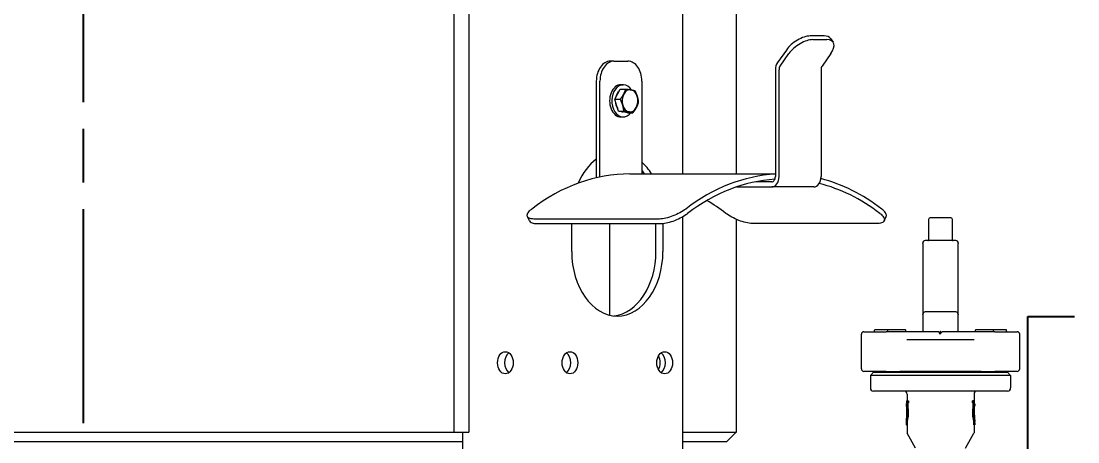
# Model space of a CAD drawing. Header units: inches. Extents: x 15 to 402, y 6 to 258.
# Drawn here: x 301.85 to 328.55, y 49.27 to 59.88 of the extents above; entities that cross this region are included whole.
import ezdxf

# ---------------------------------------------------------------- set-up
doc = ezdxf.new("R2010")
doc.units = ezdxf.units.IN
doc.header["$LTSCALE"] = 12
doc.header["$MEASUREMENT"] = 0
doc.linetypes.add('CHAIN', pattern=[0.7087, 0.4724, -0.0591, 0.1181, -0.0591])
doc.layers.add('Centerline', color=5, linetype='CHAIN', lineweight=25, true_color=0x0000ff)
doc.layers.add('Dimension (ANSI)', color=7, linetype='Continuous', lineweight=25)
doc.layers.add('Visible (ANSI)', color=7, linetype='Continuous', lineweight=50)
doc.styles.add('MEMCOR Medium', font='arial.ttf')
doc.dimstyles.new('Default (ANSI)', dxfattribs={"dimscale": 12, "dimtxt": 0.15, "dimasz": 0.098425, "dimexe": 0.125, "dimexo": 0.0625, "dimgap": 0.031496, "dimtad": 0, "dimtih": 1, "dimtoh": 1, "dimdec": 4, "dimrnd": 1e-08, "dimzin": 3, "dimdsep": 46, "dimlunit": 5, "dimtxsty": 'MEMCOR Medium', "dimcen": 0.09, "dimdle": 0.393701, "dimclrd": 256, "dimclre": 256, "dimclrt": 256, "dimadec": 0, "dimazin": 1, "dimtfac": 0.8, "dimtofl": 0, "dimtmove": 0, "dimatfit": 3, "dimfxl": 1, "dimfrac": 1, "dimtolj": 1, "dimtzin": 4, "dimlwd": -1, "dimlwe": -1, "dimarcsym": 0})

# ---------------------------------------------------------------- blocks, each defined once
blk = doc.blocks.new('*D27')
at = {"layer": 'Defpoints', "color": 0, "transparency": 16777216}
for p in [(303.002, 130.769), (254.989, 40.014), (282.798, 40.014)]:
    blk.add_point(p, dxfattribs=at)
at = {"layer": 'Dimension (ANSI)', "transparency": 16777216}
for p, q in [((302.252, 130.769), (253.489, 130.769)), ((254.989, 129.588), (254.989, 91.538)), ((254.989, 41.195), (254.989, 79.246)), ((282.048, 40.014), (253.489, 40.014))]:
    blk.add_line(p, q, dxfattribs=at)
for points in [[(254.792, 129.588), (255.186, 129.588), (254.989, 130.769)], [(254.792, 41.195), (255.186, 41.195), (254.989, 40.014)]]:
    blk.add_solid(points, dxfattribs=at)
at = {"layer": 'Dimension (ANSI)', "transparency": 16777216, "char_height": 1.8, "attachment_point": 5, "style": 'MEMCOR Medium'}
for s, insert in [('\\A1; \\fArial|b0|i0;90{\\H0.8x;\\S3#4;} in', (254.989, 87.241)), ('\\A1;[2305.2 mm]{\\P\\fArial|b0|i0;SHIPPING HEIGHT\\P\\fArial|b0|i0;REF.}', (254.989, 81.095))]:
    blk.add_mtext(s, dxfattribs=dict(at, insert=insert))
blk = doc.blocks.new('*D32')
at = {"layer": 'Defpoints', "color": 0, "transparency": 16777216}
for p in [(327.281, 44.764), (328.108, 44.764), (320.62, 40.014)]:
    blk.add_point(p, dxfattribs=at)
at = {"layer": 'Dimension (ANSI)', "transparency": 16777216}
for p, q in [((327.281, 44.764), (327.281, 52.428)), ((327.281, 52.428), (328.462, 52.428)), ((327.358, 44.764), (325.781, 44.764)), ((327.281, 41.195), (327.281, 43.583)), ((321.37, 40.014), (328.781, 40.014))]:
    blk.add_line(p, q, dxfattribs=at)
for points in [[(327.084, 43.583), (327.477, 43.583), (327.281, 44.764)], [(327.084, 41.195), (327.477, 41.195), (327.281, 40.014)]]:
    blk.add_solid(points, dxfattribs=at)
at = {"layer": 'Dimension (ANSI)', "transparency": 16777216, "char_height": 1.8, "attachment_point": 5, "style": 'MEMCOR Medium'}
for s, insert in [('\\A1; 4{\\H0.8x;\\S3#4;} in', (334.962, 54.262)), ('\\A1;[120.7 mm]', (334.962, 50.897))]:
    blk.add_mtext(s, dxfattribs=dict(at, insert=insert))

msp = doc.modelspace()

# ---------------------------------------------------------------- linework, layer by layer
at = {"layer": 'Centerline', "ltscale": 0.952448}
msp.add_line((303.42221, 41.64152), (303.42221, 131.8154), dxfattribs=at)
at = {"layer": 'Visible (ANSI)', "linetype": 'Continuous', "lineweight": 18}
for p, q in [((319.92252, 56.03095), (319.92252, 68.76549)), ((312.77711, 61.66412), (312.77711, 49.51412)), ((313.15874, 61.66412), (313.15874, 49.51412)), ((318.56963, 56.03095), (318.56963, 61.66412)), ((322.13949, 59.51075), (321.78593, 59.51075)), ((321.85093, 59.41883), (322.20449, 59.41883)), ((322.29773, 59.44587), (322.36273, 59.35395)), ((321.18238, 59.1572), (320.95914, 58.84148)), ((321.02414, 58.74956), (321.24738, 59.06527)), ((322.30804, 59.06527), (322.0848, 58.74956)), ((316.82604, 58.87412), (316.73412, 58.87412)), ((316.82604, 58.87412), (317.1796, 58.87412)), ((320.90529, 58.65764), (320.90529, 55.96115)), ((320.99721, 55.96115), (320.99721, 58.65764)), ((322.05787, 58.65764), (322.05787, 55.96115)), ((316.38057, 58.37412), (316.38057, 55.96115)), ((316.47249, 55.96115), (316.47249, 58.37412)), ((317.00282, 58.28012), (317.05939, 58.28012)), ((317.53315, 58.37412), (317.53315, 56.03095)), ((316.84931, 57.91327), (316.91824, 58.04296)), ((316.91824, 58.04296), (316.98717, 58.17264)), ((316.98717, 58.17264), (317.12357, 58.17264)), ((316.89426, 57.76401), (316.84931, 57.91327)), ((316.84931, 57.91327), (316.98571, 57.91327)), ((316.93921, 57.61475), (316.89426, 57.76401)), ((316.93921, 57.61475), (317.07562, 57.61475)), ((317.05309, 57.59518), (316.93921, 57.61475)), ((317.00282, 57.46812), (317.05939, 57.46812)), ((317.16697, 57.5756), (317.05309, 57.59518)), ((317.06504, 57.59312), (317.05939, 57.59312)), ((317.16697, 57.5756), (317.30338, 57.5756)), ((317.22768, 56.03095), (320.90529, 56.03095)), ((320.81336, 55.83115), (320.4076, 55.83115)), ((319.92237, 55.70115), (320.81336, 55.70115)), ((321.87402, 55.70115), (320.81336, 55.70115)), ((314.68928, 54.84374), (314.64017, 54.95365)), ((317.97941, 54.89134), (314.79743, 54.89134)), ((314.84653, 54.78144), (318.02851, 54.78144)), ((315.75831, 54.07412), (315.75831, 54.78144)), ((316.72276, 52.46598), (316.72276, 54.78144)), ((317.8867, 54.07412), (317.8867, 54.78144)), ((318.06348, 54.78265), (318.06348, 54.07412)), ((318.56963, 40.76412), (318.56963, 54.95625)), ((319.92252, 49.51412), (319.92252, 54.88148)), ((323.49792, 54.78144), (320.31594, 54.78144)), ((323.65517, 54.84374), (323.70428, 54.95365)), ((324.77771, 54.87829), (324.77771, 54.88296)), ((324.77771, 54.87829), (324.77771, 54.36796)), ((325.33771, 54.92296), (324.81771, 54.92296)), ((325.37771, 54.88296), (325.37771, 54.87829)), ((325.37771, 54.36796), (325.37771, 54.87829)), ((324.62771, 54.27757), (324.62771, 54.28796)), ((324.62771, 54.27757), (324.62771, 52.51755)), ((325.46771, 54.34796), (324.68771, 54.34796)), ((325.52771, 54.28796), (325.52771, 54.27757)), ((325.52771, 52.51755), (325.52771, 54.27757)), ((324.62771, 52.51755), (324.62771, 52.48796)), ((324.62771, 52.48435), (324.62771, 52.48796)), ((324.62771, 52.48435), (324.62771, 52.04796)), ((325.46771, 52.54796), (324.68771, 52.54796)), ((325.52771, 52.48796), (325.52771, 52.51755)), ((325.52771, 52.48796), (325.52771, 52.48435)), ((325.52771, 52.04796), (325.52771, 52.48435)), ((323.41119, 52.05796), (323.41119, 52.08796)), ((323.73519, 52.09796), (323.42119, 52.09796)), ((323.73984, 52.09796), (323.73519, 52.09796)), ((324.02307, 52.09796), (323.73984, 52.09796)), ((323.74519, 52.05796), (323.74519, 52.08796)), ((324.03842, 52.09796), (324.02307, 52.09796)), ((324.18764, 52.09796), (324.03842, 52.09796)), ((324.19764, 52.05796), (324.19764, 52.08796)), ((325.95777, 52.05796), (325.95777, 52.08796)), ((326.117, 52.09796), (325.96777, 52.09796)), ((326.13235, 52.09796), (326.117, 52.09796)), ((326.41558, 52.09796), (326.13235, 52.09796)), ((326.41023, 52.08796), (326.41023, 52.05796)), ((326.42023, 52.09796), (326.41558, 52.09796)), ((326.73423, 52.09796), (326.42023, 52.09796)), ((326.74423, 52.05796), (326.74423, 52.08796)), ((323.07771, 51.10796), (323.07771, 51.98796)), ((323.13771, 52.04796), (323.65528, 52.04796)), ((323.65528, 52.04796), (323.70294, 52.04796)), ((325.02721, 52.04796), (323.70294, 52.04796)), ((324.22653, 51.84796), (325.92888, 51.84796)), ((325.06301, 51.98796), (325.10048, 52.02543)), ((325.06301, 52.01976), (325.06301, 51.98796)), ((325.10048, 52.02543), (325.11823, 52.04318)), ((326.45248, 52.04796), (325.12821, 52.04796)), ((326.45248, 52.04796), (326.50014, 52.04796)), ((326.50014, 52.04796), (327.01771, 52.04796)), ((327.07771, 51.10796), (327.07771, 51.98796)), ((323.65528, 51.04796), (323.13771, 51.04796)), ((323.38495, 51.02396), (323.30621, 50.94522)), ((323.38495, 51.02396), (326.77047, 51.02396)), ((323.70294, 51.04796), (323.65528, 51.04796)), ((323.70294, 51.04796), (324.0479, 51.04796)), ((326.10751, 51.04796), (324.0479, 51.04796)), ((324.86117, 51.02396), (324.86117, 51.04796)), ((324.92655, 51.02396), (324.92655, 51.04796)), ((325.22887, 51.02396), (325.22887, 51.04796)), ((325.29424, 51.02396), (325.29424, 51.04796)), ((326.10751, 51.04796), (326.45248, 51.04796)), ((326.50014, 51.04796), (326.45248, 51.04796)), ((327.01771, 51.04796), (326.50014, 51.04796)), ((326.77047, 51.02396), (326.84921, 50.94522)), ((326.84921, 50.94522), (323.30621, 50.94522)), ((323.30621, 50.94522), (323.30621, 50.63026)), ((326.84921, 50.94522), (326.84921, 50.63026)), ((326.77047, 50.55152), (323.38495, 50.55152)), ((324.23125, 50.47278), (324.23125, 50.30113)), ((325.92416, 50.47278), (325.92416, 50.30113)), ((324.21117, 50.23184), (324.21117, 50.18459)), ((324.21117, 50.23184), (324.22291, 50.23184)), ((324.21748, 50.30113), (324.21748, 50.25349)), ((324.21748, 50.30113), (324.24455, 50.30113)), ((324.22373, 50.25349), (324.21748, 50.25349)), ((324.24455, 50.25349), (324.23359, 50.25349)), ((324.24455, 50.25349), (324.24455, 50.30113)), ((324.24455, 50.30113), (324.26546, 50.30113)), ((324.24455, 50.25349), (324.26546, 50.25349)), ((324.26546, 50.30113), (324.26546, 50.25349)), ((325.91086, 50.30113), (325.88996, 50.30113)), ((325.88996, 50.25349), (325.88996, 50.30113)), ((325.91086, 50.25349), (325.88996, 50.25349)), ((325.91086, 50.30113), (325.93794, 50.30113)), ((325.91086, 50.30113), (325.91086, 50.25349)), ((325.92183, 50.25349), (325.91086, 50.25349)), ((325.93794, 50.25349), (325.93168, 50.25349)), ((325.94424, 50.23184), (325.93251, 50.23184)), ((325.93794, 50.25349), (325.93794, 50.30113)), ((325.94424, 50.23184), (325.94424, 50.18459)), ((324.2286, 50.15179), (324.2491, 50.15179)), ((325.90632, 50.15179), (325.92682, 50.15179)), ((324.21117, 49.82554), (324.21117, 49.7783)), ((324.21117, 49.7783), (324.21209, 49.7783)), ((324.21117, 49.74837), (324.21181, 49.74837)), ((324.21117, 49.74837), (324.21117, 49.70074)), ((324.21411, 49.70074), (324.21117, 49.70074)), ((324.21411, 49.70074), (324.23426, 49.70074)), ((324.2364, 49.79836), (324.21621, 49.79836)), ((324.23125, 49.70074), (324.23125, 49.49381)), ((325.93921, 49.79836), (325.91901, 49.79836)), ((325.94131, 49.70074), (325.92116, 49.70074)), ((325.92416, 49.70074), (325.92416, 49.49381)), ((325.94424, 49.70074), (325.94131, 49.70074)), ((325.94424, 49.7783), (325.94332, 49.7783)), ((325.94361, 49.74837), (325.94424, 49.74837)), ((325.94424, 49.82554), (325.94424, 49.7783)), ((325.94424, 49.74837), (325.94424, 49.70074)), ((291.75574, 49.51412), (312.77711, 49.51412)), ((312.77711, 49.51412), (313.15874, 49.51412)), ((313.01045, 40.76412), (313.01045, 49.51412)), ((318.56963, 49.51412), (319.92252, 49.51412)), ((319.67221, 49.26912), (319.91721, 49.51412)), ((324.44779, 49.11348), (324.23389, 49.48396)), ((325.70763, 49.11348), (325.92153, 49.48396)), ((313.01045, 49.26912), (291.93273, 49.26912)), ((319.67221, 49.26912), (318.56963, 49.26912))]:
    msp.add_line(p, q, dxfattribs=at)
for centre, radius, start, end in [((324.81771, 54.88296), 0.04, 90, 180), ((325.33771, 54.88296), 0.04, 0, 90), ((324.68771, 54.28796), 0.06, 90, 180), ((324.75771, 54.36796), 0.02, 270, 0), ((325.39771, 54.36796), 0.02, 180, 270), ((325.46771, 54.28796), 0.06, 0, 90), ((324.68771, 52.48796), 0.06, 90, 180), ((325.46771, 52.48796), 0.06, 0, 90), ((323.42119, 52.08796), 0.01, 90, 180), ((323.73519, 52.08796), 0.01, 0, 90), ((324.18764, 52.08796), 0.01, 0, 90), ((325.96777, 52.08796), 0.01, 90, 180), ((326.42023, 52.08796), 0.01, 90, 180), ((326.73423, 52.08796), 0.01, 0, 90), ((323.13771, 51.98796), 0.06, 90, 180), ((323.40119, 52.05796), 0.01, 270, 0), ((323.75519, 52.05796), 0.01, 180, 270), ((324.20764, 52.05796), 0.01, 180, 270), ((325.94777, 52.05796), 0.01, 270, 0), ((326.40023, 52.05796), 0.01, 270, 0), ((326.75423, 52.05796), 0.01, 180, 270), ((327.01771, 51.98796), 0.06, 0, 90), ((323.13771, 51.10796), 0.06, 180, 270), ((327.01771, 51.10796), 0.06, 270, 0), ((323.38495, 50.63026), 0.07874, 180, 270), ((324.15251, 50.47278), 0.07874, 0, 90), ((326.0029, 50.47278), 0.07874, 90, 180), ((326.77047, 50.63026), 0.07874, 270, 0), ((324.25094, 49.49381), 0.01969, 180, 210), ((325.90448, 49.49381), 0.01969, 330, 0)]:
    msp.add_arc(centre, radius, start, end, dxfattribs=at)
for centre, major_axis, ratio, start_param, end_param in [((321.53593, 59.1572), (-0.40825, -0.28868), 0.5, 3.75707236, 5.32786869), ((321.60093, 59.06527), (0.40825, 0.28868), 0.5, 0.61547971, 2.18627604), ((321.88949, 59.1572), (0.40825, 0.28868), 0.5, 0, 0.61547971), ((321.95449, 59.06527), (0.40825, 0.28868), 0.5, 5.32786869, 6.89866502), ((316.73412, 58.37412), (0, 0.5), 0.70710678, 0, 1.57079633), ((316.82604, 58.37412), (0, 0.5), 0.70710678, 0, 1.57079633), ((317.1796, 58.37412), (0, 0.5), 0.70710678, 4.71238898, 6.28318531), ((321.08914, 58.65764), (0, 0.26), 0.70710678, 0.78539816, 1.57079633), ((321.08914, 58.65764), (0, -0.13), 0.70710678, 3.92699082, 4.71238898), ((322.1498, 58.65764), (0, 0.13), 0.70710678, 0.78539816, 1.57079633), ((317.00282, 57.87412), (0, -0.406), 0.70710678, 3.14159265, 6.28318531), ((317.05939, 57.87412), (0, -0.406), 0.70710678, 2.31964363, 7.02790422), ((317.05939, 57.87412), (0, 0.281), 0.70710678, 0.54679364, 1.30568043), ((317.23122, 57.87412), (0, -0.281), 0.70710678, 4.06782969, 5.11502724), ((317.23122, 57.87412), (0, 0.281), 0.70710678, 6.16222479, 7.20942234), ((317.23122, 57.87412), (0, 0.281), 0.70710678, 5.11502724, 6.16222479), ((317.23122, 57.87412), (0, 0.281), 0.70710678, 4.06782969, 5.11502724), ((317.05939, 57.87412), (0, 0.281), 0.70710678, 1.56598352, 2.38088565), ((317.23122, 57.87412), (0, -0.281), 0.70710678, 5.11502724, 6.16222479), ((317.23122, 57.87412), (0, -0.281), 0.70710678, 6.16222479, 7.20942234), ((317.05939, 57.87412), (0, -0.281), 0.70710678, 6.01555272, 6.28318531), ((316.9109, 54.95412), (0, 1.63), 0.70710678, 0.47813339, 1.02754464), ((316.9109, 54.95412), (0, -1.63), 0.70710678, 2.29245368, 2.57130132), ((316.73412, 54.95412), (0, 1.63), 0.70710678, 5.43404634, 5.51719433), ((317.22768, 48.66095), (0, 7.37), 0.70710678, 0, 0.49564116), ((316.56442, 55.96115), (0, 0.26), 0.70710678, 1.57079633, 1.67858713), ((316.56442, 55.96115), (0, -0.13), 0.70710678, 4.71238898, 4.77364092), ((321.11677, 48.66095), (0, 7.37), 0.70710678, 0.04059183, 0.49564116), ((321.11677, 48.66095), (0, 7.24), 0.70710678, 0.04390663, 0.49442012), ((320.81336, 55.96115), (0, -0.26), 0.70710678, 0, 1.57079633), ((320.81336, 55.96115), (0, -0.13), 0.70710678, 0, 1.57079633), ((321.87402, 55.96115), (0, -0.26), 0.70710678, 0, 1.57079633), ((321.11677, 48.66095), (0, 7.37), 0.70710678, 5.78754415, 6.10228489), ((321.11677, 48.66095), (0, 7.24), 0.70710678, 5.78876518, 6.10740523), ((317.22768, 48.66095), (0, 7.24), 0.70710678, 5.78876518, 5.89356819), ((316.9109, 54.07412), (0, -1.63), 0.70710678, 4.71238898, 7.85398163), ((316.73412, 54.07412), (0, -1.63), 0.70710678, 0.07676248, 1.57079633), ((325.02721, 51.98796), (0, -0.06), 0.425, 2.54089812, 3.14159265), ((325.12821, 51.98796), (0, 0.06), 0.425, 0, 0.40187065), ((314.25925, 51.26412), (0, -0.28), 0.70710678, 3.60436277, 5.82041519), ((315.5377, 51.26412), (0, 0.28), 0.70710678, 3.60436277, 5.82041519), ((317.79478, 51.26412), (0, -0.28), 0.70710678, 0.90964484, 2.23194781), ((317.93055, 51.26412), (0, 0.28), 0.70710678, 3.60436277, 5.82041519), ((325.07771, 49.60122), (0, 3.84512), 0.22535973, 1.40033525, 1.41730096), ((325.07771, 49.38453), (0, 3.84512), 0.22535973, 1.34283662, 1.36990693), ((325.07771, 49.38453), (0, 3.75602), 0.22535973, 1.33733, 1.36507409), ((325.07771, 49.38453), (0, 3.75602), 0.22535973, 4.91811122, 4.94585531), ((325.07771, 49.38453), (0, -3.84512), 0.22535973, 1.77168573, 1.79875604), ((325.07771, 49.60122), (0, -3.84512), 0.22535973, 1.72429169, 1.7412574), ((325.07771, 49.60122), (0, 3.84512), 0.22535973, 1.43079929, 1.51039465), ((325.07771, 49.38453), (0, 3.84512), 0.22535973, 1.38656552, 1.44650177), ((325.07771, 49.38453), (0, -3.84512), 0.22535973, 1.69509088, 1.75502713), ((325.07771, 49.60122), (0, -3.84512), 0.22535973, 1.631198, 1.71079336), ((325.07771, 49.60122), (0, 3.84512), 0.22535973, 1.52376719, 1.53251621), ((325.07771, 49.38453), (0, 3.84512), 0.22535973, 1.46296322, 1.48846801), ((325.07771, 49.38453), (0, 3.75602), 0.22535973, 1.460395, 1.48651052), ((325.07771, 49.38453), (0, 3.75602), 0.22535973, 4.79667479, 4.82279031), ((325.07771, 49.38453), (0, -3.84512), 0.22535973, 1.65312465, 1.67862943), ((325.07771, 49.60122), (0, -3.84512), 0.22535973, 1.60907645, 1.61782546)]:
    msp.add_ellipse(centre, major_axis=major_axis, ratio=ratio, start_param=start_param, end_param=end_param, dxfattribs=at)
for centre, major_axis in [((314.08247, 51.26412), (0, 0.28)), ((315.71447, 51.26412), (0, -0.28)), ((318.10732, 51.26412), (0, -0.28))]:
    msp.add_ellipse(centre, major_axis=major_axis, ratio=0.70710678, dxfattribs=at)
for points in [[(316.98571, 57.91327), (317.0404, 57.98277), (317.07239, 58.04296)], [(317.07239, 58.04296), (317.10438, 58.10315), (317.12357, 58.17264)], [(317.12357, 58.17264), (317.20234, 58.16215), (317.2552, 58.15307)], [(317.2552, 58.15307), (317.30805, 58.14398), (317.35133, 58.13349)], [(317.35133, 58.13349), (317.39316, 58.0535), (317.41403, 57.98423)], [(317.41403, 57.98423), (317.43489, 57.91496), (317.44123, 57.83497)], [(317.04841, 57.76401), (317.02755, 57.83329), (316.98571, 57.91327)], [(317.07562, 57.61475), (317.06927, 57.69474), (317.04841, 57.76401)], [(317.39005, 57.70528), (317.35806, 57.6451), (317.30338, 57.5756)], [(317.44123, 57.83497), (317.42204, 57.76547), (317.39005, 57.70528)], [(317.20724, 57.59518), (317.15439, 57.60426), (317.07562, 57.61475)], [(317.30338, 57.5756), (317.2601, 57.58609), (317.20724, 57.59518)]]:
    msp.add_rational_spline(points, [1, 1.0379548493, 1], degree=2, dxfattribs=at)
for points, knots in [([(314.79743, 54.89134), (314.75303, 54.89134), (314.71317, 54.89807), (314.65666, 54.9251), (314.64004, 54.94537), (314.63099, 54.99132), (314.638, 55.02007), (314.67754, 55.08152), (314.71008, 55.11418), (314.74917, 55.14407)], [7.66569537, 7.66569537, 7.66569537, 7.66569537, 8.14410219, 8.14410219, 8.62250901, 8.62250901, 9.10136342, 9.10136342, 9.58021783, 9.58021783, 9.58021783, 9.58021783]), ([(318.63826, 55.14407), (318.59917, 55.11418), (318.54892, 55.08152), (318.43725, 55.02007), (318.37581, 54.99132), (318.25924, 54.94537), (318.19636, 54.9251), (318.07864, 54.89807), (318.0238, 54.89134), (317.97941, 54.89134)], [5.7511729, 5.7511729, 5.7511729, 5.7511729, 6.23002731, 6.23002731, 6.70888172, 6.70888172, 7.18728854, 7.18728854, 7.66569537, 7.66569537, 7.66569537, 7.66569537]), ([(318.02851, 54.78144), (318.07291, 54.78144), (318.12775, 54.78817), (318.24546, 54.8152), (318.30835, 54.83546), (318.42493, 54.88139), (318.48638, 54.91012), (318.59809, 54.97149), (318.64836, 55.00409), (318.68748, 55.03392)], [7.66611289, 7.66611289, 7.66611289, 7.66611289, 8.14452025, 8.14452025, 8.6229276, 8.6229276, 9.10179881, 9.10179881, 9.58067001, 9.58067001, 9.58067001, 9.58067001]), ([(320.31594, 54.78144), (320.27154, 54.78144), (320.2167, 54.78817), (320.09899, 54.8152), (320.0361, 54.83546), (319.91952, 54.88139), (319.85807, 54.91012), (319.74636, 54.97149), (319.69609, 55.00409), (319.65697, 55.03392)], [3.83305645, 3.83305645, 3.83305645, 3.83305645, 4.3114638, 4.3114638, 4.78987116, 4.78987116, 5.26874236, 5.26874236, 5.74761357, 5.74761357, 5.74761357, 5.74761357]), ([(323.54606, 55.03392), (323.58517, 55.00409), (323.61775, 54.97149), (323.65732, 54.91012), (323.66434, 54.88139), (323.6553, 54.83546), (323.63868, 54.8152), (323.58218, 54.78817), (323.54231, 54.78144), (323.49792, 54.78144)], [1.91849933, 1.91849933, 1.91849933, 1.91849933, 2.39737053, 2.39737053, 2.87624174, 2.87624174, 3.35464909, 3.35464909, 3.83305645, 3.83305645, 3.83305645, 3.83305645]), ([(323.70423, 54.95368), (323.70637, 54.95841), (323.70794, 54.96331), (323.71346, 54.99132), (323.70645, 55.02007), (323.66691, 55.08152), (323.63437, 55.11418), (323.59528, 55.14407)], [4.68489544, 4.68489544, 4.68489544, 4.68489544, 4.78966133, 4.78966133, 5.26851574, 5.26851574, 5.74737015, 5.74737015, 5.74737015, 5.74737015]), ([(314.68934, 54.84377), (314.69698, 54.82691), (314.71195, 54.81224), (314.76227, 54.78817), (314.80214, 54.78144), (314.84653, 54.78144)], [6.814064745, 6.814064745, 6.814064745, 6.814064745, 7.187705886, 7.187705886, 7.666113241, 7.666113241, 7.666113241, 7.666113241]), ([(325.05153, 52.02147), (325.05084, 52.02264), (325.05016, 52.02378), (325.0468, 52.02932), (325.04387, 52.03385), (325.04162, 52.03746)], [0.0923027288, 0.0923027288, 0.0923027288, 0.0923027288, 0.1039513514, 0.1039513514, 0.1517370835, 0.1517370835, 0.1517370835, 0.1517370835]), ([(325.06301, 51.98796), (325.06301, 51.99479), (325.06115, 52.00163), (325.05641, 52.01281), (325.05391, 52.01739), (325.05153, 52.02147)], [0, 0, 0, 0, 0.0519756757, 0.0519756757, 0.0923027288, 0.0923027288, 0.0923027288, 0.0923027288]), ([(325.07132, 52.05162), (325.06912, 52.04685), (325.06756, 52.04203), (325.06586, 52.03601), (325.06525, 52.03352), (325.06415, 52.02843), (325.06368, 52.02585), (325.06328, 52.02324)], [0, 0, 0, 0, 0.055402638, 0.055402638, 0.091701074, 0.091701074, 0.127427899, 0.127427899, 0.127427899, 0.127427899]), ([(325.0755, 52.06121), (325.07549, 52.06117), (325.07547, 52.06113), (325.07486, 52.05942), (325.07357, 52.05652), (325.07132, 52.05162)], [-0.0006488507, -0.0006488507, -0.0006488507, -0.0006488507, 0, 0, 0.02871512, 0.02871512, 0.02871512, 0.02871512]), ([(324.22136, 50.18911), (324.2192, 50.19915), (324.21718, 50.20778), (324.21273, 50.22609), (324.21117, 50.23184), (324.21117, 50.23184)], [0.527769059, 0.527769059, 0.527769059, 0.527769059, 0.654228442, 0.654228442, 0.872280037, 0.872280037, 0.872280037, 0.872280037]), ([(325.94424, 50.23184), (325.94424, 50.23184), (325.94268, 50.22609), (325.93824, 50.20778), (325.93621, 50.19915), (325.93406, 50.18911)], [0.872280037, 0.872280037, 0.872280037, 0.872280037, 1.090331632, 1.090331632, 1.216791015, 1.216791015, 1.216791015, 1.216791015]), ([(324.21117, 50.18459), (324.21117, 50.18459), (324.21215, 50.18006), (324.21545, 50.16284), (324.21756, 50.15126), (324.21965, 50.13777)], [2.067686143, 2.067686143, 2.067686143, 2.067686143, 2.239987747, 2.239987747, 2.39116916, 2.39116916, 2.39116916, 2.39116916]), ([(324.21621, 49.79836), (324.21896, 49.80984), (324.22265, 49.82618), (324.22992, 49.86478), (324.23398, 49.89019), (324.23975, 49.94601), (324.24137, 49.97645), (324.24137, 50.00507), (324.24137, 50.03369), (324.23975, 50.06412), (324.2346, 50.11395), (324.23161, 50.13437), (324.2286, 50.15179)], [-0.63773141, -0.63773141, -0.63773141, -0.63773141, -0.43617685, -0.43617685, -0.21808842, -0.21808842, 0, 0, 0, 0.21808842, 0.21808842, 0.38930957, 0.38930957, 0.38930957, 0.38930957]), ([(324.22584, 50.08892), (324.22632, 50.08402), (324.22677, 50.07899), (324.22898, 50.05175), (324.22997, 50.02768), (324.22997, 50.00507), (324.22997, 49.98245), (324.22898, 49.95838), (324.2254, 49.91417), (324.22288, 49.89402), (324.21964, 49.87216), (324.21874, 49.86647), (324.21786, 49.86123)], [-0.212313574, -0.212313574, -0.212313574, -0.212313574, -0.172312753, -0.172312753, 0, 0, 0, 0.172312753, 0.172312753, 0.344625507, 0.344625507, 0.409186376, 0.409186376, 0.409186376, 0.409186376]), ([(324.2491, 50.15179), (324.25218, 50.13437), (324.25524, 50.11396), (324.26053, 50.06413), (324.26219, 50.03369), (324.26219, 50.00507), (324.26219, 49.97644), (324.26053, 49.946), (324.25461, 49.89018), (324.25045, 49.86477), (324.243, 49.82618), (324.23923, 49.80984), (324.2364, 49.79836)], [-0.38940291, -0.38940291, -0.38940291, -0.38940291, -0.21814497, -0.21814497, 0, 0, 0, 0.21814497, 0.21814497, 0.43628994, 0.43628994, 0.63791655, 0.63791655, 0.63791655, 0.63791655]), ([(325.91901, 49.79836), (325.91619, 49.80984), (325.91241, 49.82618), (325.90497, 49.86477), (325.90081, 49.89018), (325.89489, 49.946), (325.89322, 49.97644), (325.89322, 50.03369), (325.89489, 50.06413), (325.90017, 50.11396), (325.90323, 50.13437), (325.90632, 50.15179)], [1.10708086, 1.10708086, 1.10708086, 1.10708086, 1.30870746, 1.30870746, 1.52685244, 1.52685244, 1.74499741, 1.74499741, 1.96314238, 1.96314238, 2.13440031, 2.13440031, 2.13440031, 2.13440031]), ([(325.92682, 50.15179), (325.92381, 50.13437), (325.92082, 50.11395), (325.91567, 50.06412), (325.91404, 50.03369), (325.91404, 49.97645), (325.91567, 49.94601), (325.92144, 49.89019), (325.9255, 49.86478), (325.93277, 49.82618), (325.93645, 49.80984), (325.93921, 49.79836)], [1.3552505, 1.3552505, 1.3552505, 1.3552505, 1.52647165, 1.52647165, 1.74456007, 1.74456007, 1.9626485, 1.9626485, 2.18073692, 2.18073692, 2.38229148, 2.38229148, 2.38229148, 2.38229148]), ([(325.93756, 49.86123), (325.93668, 49.86647), (325.93578, 49.87216), (325.93254, 49.89402), (325.93002, 49.91417), (325.92644, 49.95838), (325.92544, 49.98245), (325.92544, 50.02768), (325.92644, 50.05175), (325.92864, 50.07899), (325.9291, 50.08402), (325.92958, 50.08892)], [0.969271053, 0.969271053, 0.969271053, 0.969271053, 1.033831922, 1.033831922, 1.206144675, 1.206144675, 1.378457429, 1.378457429, 1.550770182, 1.550770182, 1.590771003, 1.590771003, 1.590771003, 1.590771003]), ([(325.93577, 50.13777), (325.93785, 50.15126), (325.93996, 50.16284), (325.94327, 50.18006), (325.94424, 50.18459), (325.94424, 50.18459)], [1.744203126, 1.744203126, 1.744203126, 1.744203126, 1.895384539, 1.895384539, 2.067686143, 2.067686143, 2.067686143, 2.067686143])]:
    msp.add_open_spline(points, degree=3, knots=knots, dxfattribs=at)
for points in [[(325.06301, 52.01976), (325.06301, 52.02094), (325.0631, 52.0221), (325.06328, 52.02324)], [(324.21275, 49.83333), (324.21171, 49.82807), (324.21117, 49.82554), (324.21117, 49.82554)], [(324.21117, 49.7783), (324.21117, 49.7783), (324.21149, 49.77949), (324.21213, 49.78198)], [(325.94424, 49.82554), (325.94424, 49.82554), (325.94371, 49.82807), (325.94266, 49.83333)], [(325.94329, 49.78198), (325.94393, 49.77949), (325.94424, 49.7783), (325.94424, 49.7783)]]:
    msp.add_open_spline(points, degree=3, dxfattribs=at)

# ---------------------------------------------------------------- dimensions: what is measured, and where the dimension line sits
at = {"layer": 'Dimension (ANSI)'}
for base, p1, p2, angle, text, override, picture, middle in [((254.98884, 40.01412), (303.00221, 130.76912), (282.79783, 40.01412), 90, ' \\fArial|b0|i0;<> in\\X[2305.2 mm]{\\P\\fArial|b0|i0;SHIPPING HEIGHT\\P\\fArial|b0|i0;REF.}', {"dimgap": 0.031496, "dimdec": 4, "dimpost": '', "dimtol": 0, "dimlim": 0, "dimtp": 0, "dimtm": 0, "dimtdec": 2, "dimatfit": 1}, '*D27', (254.98884, 85.39162)), ((327.28051, 44.76412), (320.61967, 40.01412), (328.10821, 44.76412), 270, ' <> in\\X[120.7 mm]', {"dimgap": 0.031496, "dimdec": 4, "dimpost": '', "dimtol": 0, "dimlim": 0, "dimtp": 0, "dimtm": 0, "dimtdec": 2, "dimatfit": 2}, '*D32', (334.96153, 52.42834))]:
    dim = msp.add_linear_dim(base=base, p1=p1, p2=p2, angle=angle, text=text, dimstyle='Default (ANSI)', override=override, dxfattribs=at)
    dim.commit()
    dim.dimension.update_dxf_attribs({"geometry": picture, "text_midpoint": middle, "dimtype": 160})

doc.saveas('drawing.dxf')
